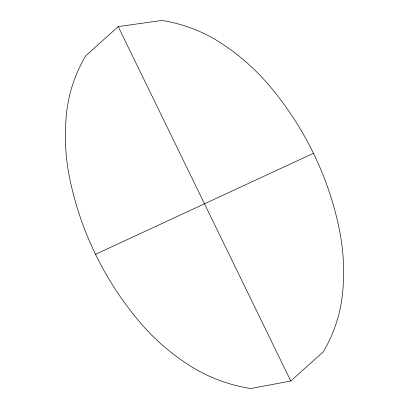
<?xml version="1.0" encoding="UTF-8"?>
<svg xmlns="http://www.w3.org/2000/svg" width="409" height="409" viewBox="0 0 409 409"><rect width="100%" height="100%" fill="white"/><g stroke="black" fill="none" stroke-linecap="round" stroke-linejoin="round"><path stroke-width="0.61" d="M118.227 26.6L85.752 55.742A152.015 143.559 -15.7 0 0 66.442 114.218A238.084 224.838 -15.7 0 0 69.827 179.024A359.68 339.669 -15.7 0 0 139.111 321.331A238.084 224.838 -15.7 0 0 188.457 364.833A161.417 152.434 -15.7 0 0 250.737 388.55L290.773 381.019L323.248 351.878A152.015 143.559 -15.7 0 0 342.558 293.401A238.084 224.838 -15.7 0 0 339.173 228.595A359.68 339.669 -15.7 0 0 269.889 86.289A238.084 224.838 -15.7 0 0 220.543 42.787A152.015 143.559 -15.7 0 0 161.887 20.45L118.227 26.6L290.773 381.019M95.532 254.321L313.468 153.298"/></g></svg>
